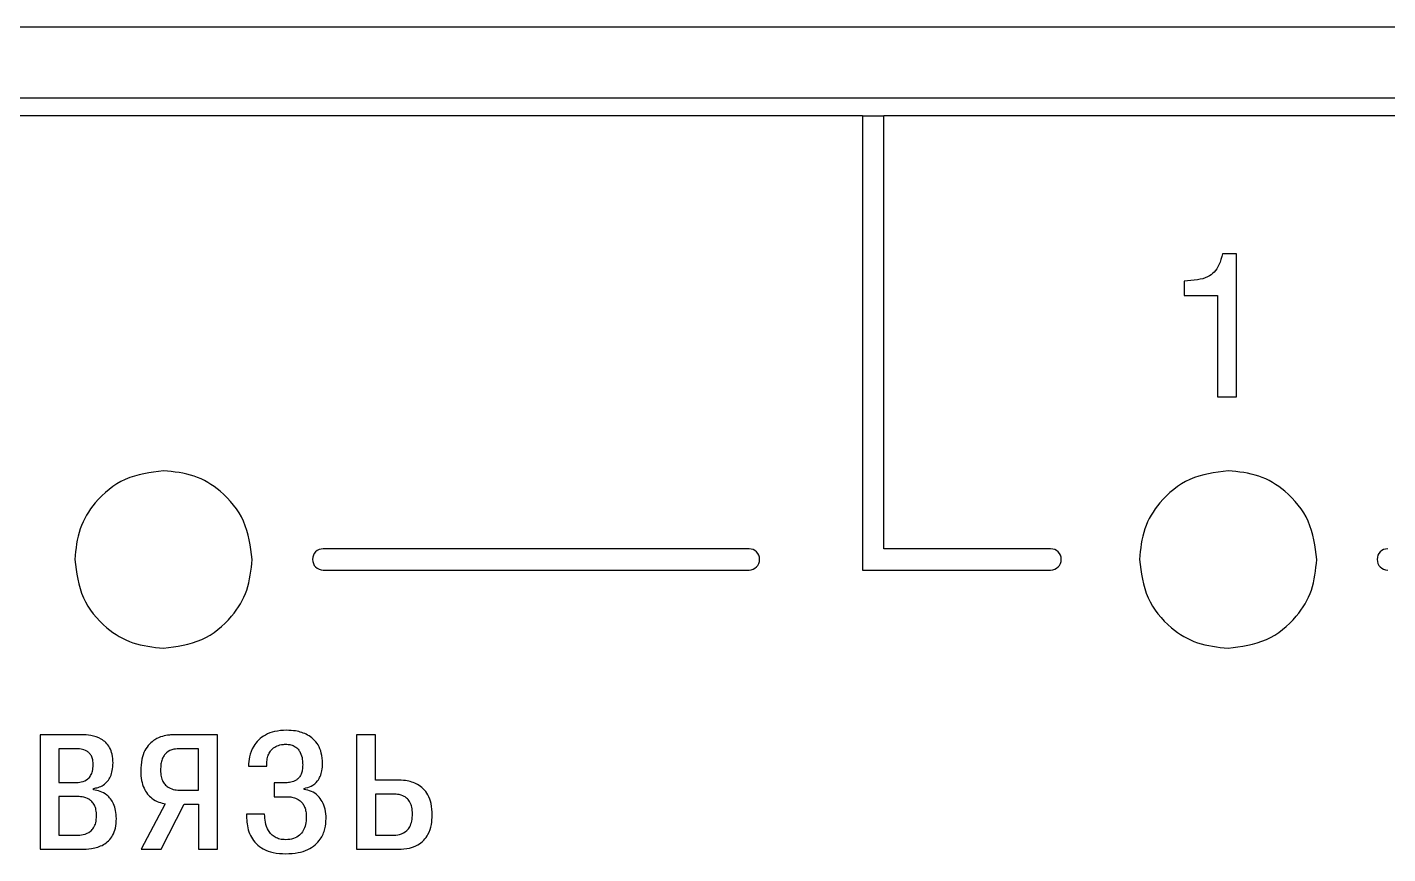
# Model space of a CAD drawing. Header units: millimetres. Extents: x 3520 to 8864, y 403 to 1747.
# Drawn here: x 5608.788 to 5611.088, y 874.206 to 875.604 of the extents above; entities that cross this region are included whole.
import ezdxf

# ---------------------------------------------------------------- set-up
doc = ezdxf.new("R2010")
doc.units = ezdxf.units.MM

msp = doc.modelspace()

# ---------------------------------------------------------------- linework, layer by layer
for p, q in [((5618.4679, 875.6036, 1518.358), (5605.8679, 875.6036, 1518.358)), ((5618.3479, 875.4836, 1518.358), (5605.9879, 875.4836, 1518.358)), ((5610.1999, 875.4537, 1518.358), (5606.0779, 875.4537, 1518.358)), ((5610.1999, 875.4537, 1518.358), (5610.1999, 874.6857, 1518.358)), ((5610.1999, 875.4537, 1518.358), (5610.2359, 875.4537, 1518.358)), ((5610.2359, 874.7217, 1518.358), (5610.2359, 875.4537, 1518.358)), ((5617.9998, 875.4537, 1518.358), (5610.2359, 875.4537, 1518.358)), ((5610.8321, 875.2205, 1518.358), (5610.8086, 875.2205, 1518.358)), ((5610.8321, 874.9786, 1518.358), (5610.8321, 875.2205, 1518.358)), ((5610.7437, 875.1743, 1518.358), (5610.7437, 875.1501, 1518.358)), ((5610.7437, 875.1501, 1518.358), (5610.7998, 875.1501, 1518.358)), ((5610.7998, 875.1501, 1518.358), (5610.7998, 874.9786, 1518.358)), ((5610.7998, 874.9786, 1518.358), (5610.8321, 874.9786, 1518.358)), ((5610.0079, 874.7217, 1518.358), (5609.2879, 874.7217, 1518.358)), ((5610.5179, 874.7217, 1518.358), (5610.2359, 874.7217, 1518.358)), ((5609.2879, 874.6857, 1518.358), (5610.0079, 874.6857, 1518.358)), ((5610.1999, 874.6857, 1518.358), (5610.5179, 874.6857, 1518.358)), ((5608.8092, 874.4073, 1518.358), (5608.8092, 874.2138, 1518.358)), ((5608.8789, 874.4073, 1518.358), (5608.8092, 874.4073, 1518.358)), ((5609.109, 874.4073, 1518.358), (5609.0362, 874.4073, 1518.358)), ((5609.109, 874.2138, 1518.358), (5609.109, 874.4073, 1518.358)), ((5609.3443, 874.4073, 1518.358), (5609.3443, 874.2138, 1518.358)), ((5609.3764, 874.4073, 1518.358), (5609.3443, 874.4073, 1518.358)), ((5609.3764, 874.3307, 1518.358), (5609.3764, 874.4073, 1518.358)), ((5608.8694, 874.3837, 1518.358), (5608.8412, 874.3837, 1518.358)), ((5608.8412, 874.3837, 1518.358), (5608.8412, 874.3265, 1518.358)), ((5609.077, 874.3837, 1518.358), (5609.0473, 874.3837, 1518.358)), ((5609.077, 874.3136, 1518.358), (5609.077, 874.3837, 1518.358)), ((5609.1615, 874.354, 1518.358), (5609.1924, 874.354, 1518.358)), ((5609.4118, 874.3307, 1518.358), (5609.3764, 874.3307, 1518.358)), ((5608.8412, 874.3265, 1518.358), (5608.8682, 874.3265, 1518.358)), ((5608.8998, 874.3143, 1518.358), (5608.8998, 874.3166, 1518.358)), ((5609.0469, 874.3136, 1518.358), (5609.077, 874.3136, 1518.358)), ((5609.2232, 874.3262, 1518.358), (5609.2049, 874.3262, 1518.358)), ((5609.2049, 874.3262, 1518.358), (5609.2049, 874.3025, 1518.358)), ((5609.2556, 874.3147, 1518.358), (5609.2556, 874.3166, 1518.358)), ((5609.4049, 874.3071, 1518.358), (5609.3764, 874.3071, 1518.358)), ((5609.3764, 874.3071, 1518.358), (5609.3764, 874.2374, 1518.358)), ((5608.8697, 874.3029, 1518.358), (5608.8412, 874.3029, 1518.358)), ((5608.8412, 874.3029, 1518.358), (5608.8412, 874.2374, 1518.358)), ((5609.021, 874.2907, 1518.358), (5608.9802, 874.2138, 1518.358)), ((5609.0141, 874.2138, 1518.358), (5609.053, 874.29, 1518.358)), ((5609.053, 874.29, 1518.358), (5609.077, 874.29, 1518.358)), ((5609.077, 874.29, 1518.358), (5609.077, 874.2138, 1518.358)), ((5609.2049, 874.3025, 1518.358), (5609.2259, 874.3025, 1518.358)), ((5609.1889, 874.2732, 1518.358), (5609.1581, 874.2732, 1518.358)), ((5608.8412, 874.2374, 1518.358), (5608.8709, 874.2374, 1518.358)), ((5609.3764, 874.2374, 1518.358), (5609.4042, 874.2374, 1518.358)), ((5608.8092, 874.2138, 1518.358), (5608.8777, 874.2138, 1518.358)), ((5608.9802, 874.2138, 1518.358), (5609.0141, 874.2138, 1518.358)), ((5609.077, 874.2138, 1518.358), (5609.109, 874.2138, 1518.358)), ((5609.3443, 874.2138, 1518.358), (5609.4152, 874.2138, 1518.358))]:
    msp.add_line(p, q)
for centre, start, end in [((5609.2879, 874.7037, 1518.358), 90, 270), ((5610.0079, 874.7037, 1518.358), 270, 90), ((5610.5179, 874.7037, 1518.358), 270, 90), ((5611.0879, 874.7037, 1518.358), 90, 270)]:
    msp.add_arc(centre, 0.018, start, end)
for points, knots in [([(5610.8086, 875.2205, 1518.358), (5610.8069, 875.2141, 1518.358), (5610.8038, 875.2029, 1518.358), (5610.7953, 875.1889, 1518.358), (5610.7824, 875.1799, 1518.358), (5610.7647, 875.1758, 1518.358), (5610.7512, 875.1748, 1518.358), (5610.7437, 875.1743, 1518.358)], [0, 0, 0, 0, 0.22309, 0.392629, 0.543097, 0.742896, 1, 1, 1, 1]), ([(5609.0179, 874.8537, 1518.358), (5608.9956, 874.8507, 1518.358), (5608.9517, 874.845, 1518.358), (5608.9029, 874.8049, 1518.358), (5608.8733, 874.756, 1518.358), (5608.8697, 874.7213, 1518.358), (5608.8679, 874.7037, 1518.358)], [0, 0, 0, 0, 0.283455, 0.558002, 0.775291, 1, 1, 1, 1]), ([(5609.1679, 874.7037, 1518.358), (5609.165, 874.726, 1518.358), (5609.1593, 874.7699, 1518.358), (5609.1192, 874.8187, 1518.358), (5609.0703, 874.8483, 1518.358), (5609.0356, 874.8518, 1518.358), (5609.0179, 874.8537, 1518.358)], [0, 0, 0, 0, 0.2834532, 0.5580047, 0.7752938, 1, 1, 1, 1]), ([(5610.8179, 874.8537, 1518.358), (5610.7956, 874.8507, 1518.358), (5610.7517, 874.845, 1518.358), (5610.7029, 874.8049, 1518.358), (5610.6733, 874.756, 1518.358), (5610.6697, 874.7213, 1518.358), (5610.6679, 874.7037, 1518.358)], [0, 0, 0, 0, 0.283452, 0.558, 0.77529, 1, 1, 1, 1]), ([(5610.9679, 874.7037, 1518.358), (5610.965, 874.726, 1518.358), (5610.9593, 874.7699, 1518.358), (5610.9192, 874.8187, 1518.358), (5610.8703, 874.8483, 1518.358), (5610.8356, 874.8518, 1518.358), (5610.8179, 874.8537, 1518.358)], [0, 0, 0, 0, 0.283452, 0.558002, 0.775291, 1, 1, 1, 1]), ([(5608.8679, 874.7037, 1518.358), (5608.8708, 874.6813, 1518.358), (5608.8766, 874.6374, 1518.358), (5608.9166, 874.5886, 1518.358), (5608.9656, 874.559, 1518.358), (5609.0003, 874.5555, 1518.358), (5609.0179, 874.5537, 1518.358)], [0, 0, 0, 0, 0.283454, 0.558003, 0.775291, 1, 1, 1, 1]), ([(5609.0179, 874.5537, 1518.358), (5609.0402, 874.5566, 1518.358), (5609.0842, 874.5623, 1518.358), (5609.1329, 874.6024, 1518.358), (5609.1625, 874.6513, 1518.358), (5609.1661, 874.686, 1518.358), (5609.1679, 874.7037, 1518.358)], [0, 0, 0, 0, 0.283452, 0.558, 0.77529, 1, 1, 1, 1]), ([(5610.6679, 874.7037, 1518.358), (5610.6708, 874.6813, 1518.358), (5610.6766, 874.6374, 1518.358), (5610.7166, 874.5886, 1518.358), (5610.7656, 874.559, 1518.358), (5610.8003, 874.5555, 1518.358), (5610.8179, 874.5537, 1518.358)], [0, 0, 0, 0, 0.2834548, 0.5580047, 0.7752936, 1, 1, 1, 1]), ([(5610.8179, 874.5537, 1518.358), (5610.8402, 874.5566, 1518.358), (5610.8842, 874.5623, 1518.358), (5610.9329, 874.6024, 1518.358), (5610.9625, 874.6513, 1518.358), (5610.9661, 874.686, 1518.358), (5610.9679, 874.7037, 1518.358)], [0, 0, 0, 0, 0.283455, 0.558002, 0.775291, 1, 1, 1, 1]), ([(5608.9326, 874.3597, 1518.358), (5608.9324, 874.3646, 1518.358), (5608.9319, 874.3736, 1518.358), (5608.9275, 874.3854, 1518.358), (5608.9209, 874.3942, 1518.358), (5608.9104, 874.402, 1518.358), (5608.8959, 874.4067, 1518.358), (5608.8843, 874.4071, 1518.358), (5608.8789, 874.4073, 1518.358)], [0, 0, 0, 0, 0.179551, 0.326971, 0.455496, 0.575267, 0.802732, 1, 1, 1, 1]), ([(5609.0362, 874.4073, 1518.358), (5609.0334, 874.4072, 1518.358), (5609.0267, 874.407, 1518.358), (5609.0154, 874.4049, 1518.358), (5609.0037, 874.3999, 1518.358), (5608.9935, 874.3916, 1518.358), (5608.9857, 874.3803, 1518.358), (5608.9803, 874.3648, 1518.358), (5608.9797, 874.3529, 1518.358), (5608.9794, 874.3463, 1518.358)], [0, 0, 0, 0, 0.087873, 0.2134046, 0.3617126, 0.4856238, 0.6254322, 0.7920618, 1, 1, 1, 1]), ([(5609.2259, 874.4149, 1518.358), (5609.2191, 874.4146, 1518.358), (5609.2068, 874.4139, 1518.358), (5609.1905, 874.4079, 1518.358), (5609.1784, 874.399, 1518.358), (5609.1688, 874.3865, 1518.358), (5609.1627, 874.3712, 1518.358), (5609.1619, 874.3594, 1518.358), (5609.1615, 874.354, 1518.358)], [0, 0, 0, 0, 0.2025911, 0.3693839, 0.5140741, 0.646455, 0.8375155, 1, 1, 1, 1]), ([(5609.2869, 874.3585, 1518.358), (5609.2865, 874.3645, 1518.358), (5609.2859, 874.3755, 1518.358), (5609.2802, 874.3898, 1518.358), (5609.2719, 874.4002, 1518.358), (5609.2592, 874.4091, 1518.358), (5609.2434, 874.4142, 1518.358), (5609.2311, 874.4147, 1518.358), (5609.2259, 874.4149, 1518.358)], [0, 0, 0, 0, 0.190659, 0.346638, 0.482545, 0.60816, 0.835291, 1, 1, 1, 1]), ([(5608.8991, 874.3563, 1518.358), (5608.8989, 874.3591, 1518.358), (5608.8987, 874.3644, 1518.358), (5608.8964, 874.3713, 1518.358), (5608.8928, 874.3764, 1518.358), (5608.887, 874.3809, 1518.358), (5608.8789, 874.3834, 1518.358), (5608.8724, 874.3836, 1518.358), (5608.8694, 874.3837, 1518.358)], [0, 0, 0, 0, 0.186292, 0.336686, 0.464683, 0.581634, 0.802769, 1, 1, 1, 1]), ([(5609.0473, 874.3837, 1518.358), (5609.0433, 874.3836, 1518.358), (5609.0347, 874.3834, 1518.358), (5609.0246, 874.379, 1518.358), (5609.0186, 874.3722, 1518.358), (5609.0154, 874.3657, 1518.358), (5609.0133, 874.3573, 1518.358), (5609.0131, 874.351, 1518.358), (5609.013, 874.3475, 1518.358)], [0, 0, 0, 0, 0.207124, 0.444103, 0.550099, 0.672074, 0.81899, 1, 1, 1, 1]), ([(5609.1924, 874.354, 1518.358), (5609.1924, 874.3575, 1518.358), (5609.1925, 874.3639, 1518.358), (5609.1947, 874.3726, 1518.358), (5609.1982, 874.3793, 1518.358), (5609.2026, 874.3841, 1518.358), (5609.2088, 874.3883, 1518.358), (5609.2162, 874.3909, 1518.358), (5609.222, 874.3912, 1518.358), (5609.2244, 874.3913, 1518.358)], [0, 0, 0, 0, 0.1891561, 0.3436456, 0.4737381, 0.5881023, 0.6923938, 0.8717872, 1, 1, 1, 1]), ([(5609.2244, 874.3913, 1518.358), (5609.2275, 874.3911, 1518.358), (5609.2331, 874.3908, 1518.358), (5609.2405, 874.3876, 1518.358), (5609.2458, 874.383, 1518.358), (5609.2504, 874.3758, 1518.358), (5609.253, 874.3666, 1518.358), (5609.2532, 874.3594, 1518.358), (5609.2533, 874.3563, 1518.358)], [0, 0, 0, 0, 0.1778628, 0.3250602, 0.4562667, 0.5809497, 0.8157055, 1, 1, 1, 1]), ([(5608.8682, 874.3265, 1518.358), (5608.8718, 874.3267, 1518.358), (5608.8795, 874.327, 1518.358), (5608.8891, 874.3312, 1518.358), (5608.8953, 874.3383, 1518.358), (5608.8986, 874.3465, 1518.358), (5608.8989, 874.3527, 1518.358), (5608.8991, 874.3563, 1518.358)], [0, 0, 0, 0, 0.2202963, 0.4707378, 0.6159752, 0.7858949, 1, 1, 1, 1]), ([(5608.8998, 874.3166, 1518.358), (5608.9025, 874.3171, 1518.358), (5608.9082, 874.3181, 1518.358), (5608.9165, 874.322, 1518.358), (5608.9237, 874.3284, 1518.358), (5608.9288, 874.3369, 1518.358), (5608.9321, 874.3475, 1518.358), (5608.9324, 874.3553, 1518.358), (5608.9326, 874.3597, 1518.358)], [0, 0, 0, 0, 0.135566, 0.287289, 0.455244, 0.605865, 0.783379, 1, 1, 1, 1]), ([(5609.2533, 874.3563, 1518.358), (5609.2532, 874.3534, 1518.358), (5609.253, 874.3482, 1518.358), (5609.2511, 874.3412, 1518.358), (5609.2482, 874.3358, 1518.358), (5609.2444, 874.3319, 1518.358), (5609.2389, 874.3284, 1518.358), (5609.2316, 874.3264, 1518.358), (5609.2259, 874.3262, 1518.358), (5609.2232, 874.3262, 1518.358)], [0, 0, 0, 0, 0.1747852, 0.3181857, 0.4395747, 0.547596, 0.6486529, 0.8357525, 1, 1, 1, 1]), ([(5609.2556, 874.3166, 1518.358), (5609.2597, 874.3176, 1518.358), (5609.2685, 874.3196, 1518.358), (5609.2779, 874.3277, 1518.358), (5609.2834, 874.3372, 1518.358), (5609.2864, 874.3471, 1518.358), (5609.2867, 874.3545, 1518.358), (5609.2869, 874.3585, 1518.358)], [0, 0, 0, 0, 0.21795, 0.465665, 0.616123, 0.790768, 1, 1, 1, 1]), ([(5608.9794, 874.3463, 1518.358), (5608.9797, 874.3408, 1518.358), (5608.9801, 874.3307, 1518.358), (5608.9843, 874.3174, 1518.358), (5608.9904, 874.3072, 1518.358), (5608.9989, 874.2989, 1518.358), (5609.0092, 874.2931, 1518.358), (5609.0174, 874.2915, 1518.358), (5609.021, 874.2907, 1518.358)], [0, 0, 0, 0, 0.216499, 0.393797, 0.54387, 0.675844, 0.856247, 1, 1, 1, 1]), ([(5609.013, 874.3475, 1518.358), (5609.0131, 874.3438, 1518.358), (5609.0134, 874.3372, 1518.358), (5609.0165, 874.3284, 1518.358), (5609.0211, 874.322, 1518.358), (5609.0279, 874.317, 1518.358), (5609.0368, 874.314, 1518.358), (5609.0436, 874.3137, 1518.358), (5609.0469, 874.3136, 1518.358)], [0, 0, 0, 0, 0.200459, 0.362387, 0.500658, 0.627713, 0.819264, 1, 1, 1, 1]), ([(5609.4724, 874.2717, 1518.358), (5609.4721, 874.2782, 1518.358), (5609.4715, 874.2899, 1518.358), (5609.4659, 874.3053, 1518.358), (5609.4578, 874.3163, 1518.358), (5609.4452, 874.3255, 1518.358), (5609.4293, 874.3303, 1518.358), (5609.417, 874.3306, 1518.358), (5609.4118, 874.3307, 1518.358)], [0, 0, 0, 0, 0.201256, 0.362063, 0.497795, 0.620105, 0.838844, 1, 1, 1, 1]), ([(5608.9383, 874.2656, 1518.358), (5608.9381, 874.2702, 1518.358), (5608.9377, 874.2787, 1518.358), (5608.9341, 874.29, 1518.358), (5608.9289, 874.2989, 1518.358), (5608.9213, 874.3065, 1518.358), (5608.9114, 874.3121, 1518.358), (5608.9035, 874.3136, 1518.358), (5608.8998, 874.3143, 1518.358)], [0, 0, 0, 0, 0.201479, 0.370213, 0.516524, 0.648495, 0.836325, 1, 1, 1, 1]), ([(5609.293, 874.2656, 1518.358), (5609.2927, 874.2709, 1518.358), (5609.2921, 874.2809, 1518.358), (5609.2871, 874.2942, 1518.358), (5609.2792, 874.3048, 1518.358), (5609.2685, 874.3124, 1518.358), (5609.2599, 874.314, 1518.358), (5609.2556, 874.3147, 1518.358)], [0, 0, 0, 0, 0.235792, 0.437604, 0.616708, 0.811501, 1, 1, 1, 1]), ([(5609.4388, 874.274, 1518.358), (5609.4387, 874.2776, 1518.358), (5609.4384, 874.2842, 1518.358), (5609.4353, 874.2929, 1518.358), (5609.4307, 874.2991, 1518.358), (5609.4237, 874.3042, 1518.358), (5609.4148, 874.3069, 1518.358), (5609.4079, 874.307, 1518.358), (5609.4049, 874.3071, 1518.358)], [0, 0, 0, 0, 0.202224, 0.363191, 0.498392, 0.619801, 0.837345, 1, 1, 1, 1]), ([(5608.9048, 874.2701, 1518.358), (5608.9046, 874.2736, 1518.358), (5608.9044, 874.2799, 1518.358), (5608.9016, 874.2882, 1518.358), (5608.8974, 874.2943, 1518.358), (5608.8906, 874.2997, 1518.358), (5608.881, 874.3027, 1518.358), (5608.8733, 874.3028, 1518.358), (5608.8697, 874.3029, 1518.358)], [0, 0, 0, 0, 0.188753, 0.340406, 0.468623, 0.585076, 0.804464, 1, 1, 1, 1]), ([(5609.2259, 874.3025, 1518.358), (5609.2283, 874.3025, 1518.358), (5609.2335, 874.3023, 1518.358), (5609.2417, 874.3004, 1518.358), (5609.2487, 874.2965, 1518.358), (5609.2537, 874.291, 1518.358), (5609.2569, 874.2849, 1518.358), (5609.2591, 874.277, 1518.358), (5609.2593, 874.2711, 1518.358), (5609.2594, 874.2679, 1518.358)], [0, 0, 0, 0, 0.1299025, 0.2832011, 0.4502009, 0.5585539, 0.6807729, 0.8249631, 1, 1, 1, 1]), ([(5608.8709, 874.2374, 1518.358), (5608.8747, 874.2376, 1518.358), (5608.8831, 874.2379, 1518.358), (5608.8936, 874.2425, 1518.358), (5608.9005, 874.2502, 1518.358), (5608.9042, 874.2593, 1518.358), (5608.9046, 874.2662, 1518.358), (5608.9048, 874.2701, 1518.358)], [0, 0, 0, 0, 0.214378, 0.465611, 0.612157, 0.783639, 1, 1, 1, 1]), ([(5608.8777, 874.2138, 1518.358), (5608.884, 874.2139, 1518.358), (5608.8972, 874.2143, 1518.358), (5608.9138, 874.2192, 1518.358), (5608.9255, 874.2277, 1518.358), (5608.9328, 874.2373, 1518.358), (5608.9376, 874.2503, 1518.358), (5608.9381, 874.2601, 1518.358), (5608.9383, 874.2656, 1518.358)], [0, 0, 0, 0, 0.206126, 0.433991, 0.551817, 0.677775, 0.822645, 1, 1, 1, 1]), ([(5609.1581, 874.2732, 1518.358), (5609.1585, 874.2642, 1518.358), (5609.1593, 874.2463, 1518.358), (5609.1708, 874.225, 1518.358), (5609.1871, 874.2131, 1518.358), (5609.2044, 874.207, 1518.358), (5609.2175, 874.2064, 1518.358), (5609.2248, 874.2061, 1518.358)], [0, 0, 0, 0, 0.2484443, 0.4960443, 0.6368586, 0.7999318, 1, 1, 1, 1]), ([(5609.2248, 874.2298, 1518.358), (5609.2214, 874.23, 1518.358), (5609.215, 874.2303, 1518.358), (5609.2066, 874.2337, 1518.358), (5609.2001, 874.2388, 1518.358), (5609.1938, 874.247, 1518.358), (5609.1895, 874.2588, 1518.358), (5609.1891, 874.2685, 1518.358), (5609.1889, 874.2732, 1518.358)], [0, 0, 0, 0, 0.15963, 0.296831, 0.422283, 0.543452, 0.781242, 1, 1, 1, 1]), ([(5609.2594, 874.2679, 1518.358), (5609.2592, 874.2636, 1518.358), (5609.2588, 874.2558, 1518.358), (5609.2549, 874.2452, 1518.358), (5609.248, 874.2366, 1518.358), (5609.2375, 874.2307, 1518.358), (5609.2292, 874.2301, 1518.358), (5609.2248, 874.2298, 1518.358)], [0, 0, 0, 0, 0.216053, 0.402816, 0.573085, 0.774082, 1, 1, 1, 1]), ([(5609.2248, 874.2061, 1518.358), (5609.2318, 874.2064, 1518.358), (5609.2445, 874.2069, 1518.358), (5609.2615, 874.2123, 1518.358), (5609.2744, 874.2203, 1518.358), (5609.2848, 874.2321, 1518.358), (5609.2918, 874.2476, 1518.358), (5609.2926, 874.2597, 1518.358), (5609.293, 874.2656, 1518.358)], [0, 0, 0, 0, 0.205236, 0.373138, 0.515846, 0.643832, 0.829543, 1, 1, 1, 1]), ([(5609.4042, 874.2374, 1518.358), (5609.4085, 874.2376, 1518.358), (5609.4175, 874.2379, 1518.358), (5609.4285, 874.2435, 1518.358), (5609.435, 874.2522, 1518.358), (5609.4383, 874.2621, 1518.358), (5609.4387, 874.2697, 1518.358), (5609.4388, 874.274, 1518.358)], [0, 0, 0, 0, 0.225448, 0.465388, 0.608102, 0.780287, 1, 1, 1, 1]), ([(5609.4152, 874.2138, 1518.358), (5609.4214, 874.2141, 1518.358), (5609.4327, 874.2146, 1518.358), (5609.4475, 874.2201, 1518.358), (5609.4582, 874.2284, 1518.358), (5609.4666, 874.2401, 1518.358), (5609.4716, 874.2549, 1518.358), (5609.4721, 874.2663, 1518.358), (5609.4724, 874.2717, 1518.358)], [0, 0, 0, 0, 0.20029, 0.362977, 0.50329, 0.632872, 0.825879, 1, 1, 1, 1])]:
    msp.add_open_spline(points, degree=3, knots=knots)

doc.saveas('drawing.dxf')
